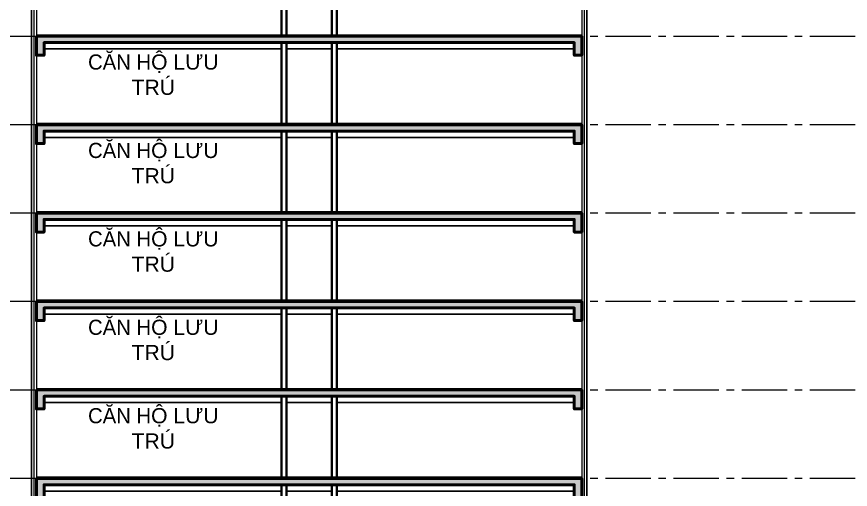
# Model space of a CAD drawing. Header units: millimetres. Extents: x 573003 to 1294762, y -9906 to 413061.
# Drawn here: x 599272 to 632293, y 123534 to 142241 of the extents above; entities that cross this region are included whole.
import ezdxf

# ---------------------------------------------------------------- set-up
doc = ezdxf.new("R2010")
doc.units = ezdxf.units.MM
doc.header["$MEASUREMENT"] = 0
doc.linetypes.add('IMPORT-CE', pattern=[135, 90, -15, 15, -15])
doc.layers.add('A-ANNO-ROOM', color=50, linetype='Continuous')
doc.layers.add('A-ELEV-13FINE', color=8, linetype='Continuous')
for name, color, linetype, lineweight in [('KT-Net cat', 1, 'Continuous', 40), ('KT-Net cot', 2, 'Continuous', 50), ('KT-Net manh', 251, 'Continuous', 13), ('KT-Net thay', 7, 'Continuous', 25), ('KT-Net truc', 18, 'Continuous', 15)]:
    doc.layers.add(name, color=color, linetype=linetype, lineweight=lineweight)
doc.styles.add('HBA-Text', font='GOTHIC.TTF')

# ---------------------------------------------------------------- blocks, each defined once
blk = doc.blocks.new('slab')
at = {"layer": 'KT-Net manh'}
h = blk.add_hatch(color=256, dxfattribs=at)
h.dxf.hatch_style = 1
h.paths.add_polyline_path([(357114, 241086), (378714, 241086), (378714, 240336), (378414, 240336), (378414, 240836), (357414, 240836), (357414, 240336), (357114, 240336)])
at = {"layer": 'A-ELEV-13FINE'}
blk.add_line((378714, 241136), (357114, 241136), dxfattribs=at)
for points in [[(357114, 240836), (357114, 240586)], [(378714, 240586), (378714, 240836)], [(357414, 240586), (366814, 240586)], [(367014, 240586), (368814, 240586)], [(369014, 240586), (378414, 240586)]]:
    blk.add_lwpolyline(points, dxfattribs=at)
at = {"layer": 'KT-Net cat'}
for points in [[(366814, 240836), (366814, 237636)], [(367014, 240836), (367014, 237636)], [(368814, 240836), (368814, 237636)], [(369014, 240836), (369014, 237636)]]:
    blk.add_lwpolyline(points, dxfattribs=at)
at = {"layer": 'KT-Net cot'}
blk.add_lwpolyline([(357114, 241086), (378714, 241086), (378714, 240336), (378414, 240336), (378414, 240836), (357414, 240836), (357414, 240336), (357114, 240336), (357114, 241086)], dxfattribs=at)
at = {"layer": 'KT-Net manh'}
for p, q in [((357014, 241086), (357014, 237586)), ((357114, 241086), (357114, 237586)), ((378714, 241086), (378714, 237586)), ((378814, 241086), (378814, 237586))]:
    blk.add_line(p, q, dxfattribs=at)
at = {"layer": 'KT-Net thay'}
for p, q in [((356914, 241086), (356914, 237586)), ((378914, 241086), (378914, 237586))]:
    blk.add_line(p, q, dxfattribs=at)

msp = doc.modelspace()

# ---------------------------------------------------------------- linework, layer by layer
at = {"layer": 'KT-Net truc', "linetype": 'IMPORT-CE', "ltscale": 20}
for p, q in [((573990.5, 141475.6, 0), (690764.9, 141475.6, 0)), ((573990.5, 137975.6, 0), (690764.9, 137975.6, 0)), ((573990.5, 134475.6, 0), (690764.9, 134475.6, 0)), ((573990.5, 130975.6, 0), (690764.9, 130975.6, 0)), ((573990.5, 127475.6, 0), (690764.9, 127475.6, 0)), ((573990.5, 123975.6, 0), (690764.9, 123975.6, 0))]:
    msp.add_line(p, q, dxfattribs=at)

# ---------------------------------------------------------------- block references
at = {"layer": 'A-ELEV-13FINE'}
for p in [(242942.9, -96120.6, 0), (242942.9, -99620.6, 0), (242942.9, -103120.6, 0), (242942.9, -106620.6, 0), (242942.9, -110120.6, 0), (242942.9, -113620.6, 0), (242942.9, -117120.6, 0)]:
    msp.add_blockref('slab', p, dxfattribs=at)

# ---------------------------------------------------------------- texts
at = {"layer": 'A-ANNO-ROOM', "ltscale": 800, "char_height": 600, "width": 6000, "attachment_point": 2, "style": 'HBA-Text'}
for insert in [(604684.2, 140747.5, 0), (604684.2, 137247.5, 0), (604684.2, 133747.5, 0), (604684.2, 130247.5, 0), (604684.2, 126747.5, 0)]:
    msp.add_mtext('CĂN H{\\fArial|b0|i0|c0|p34;Ộ LƯU TRÚ}', dxfattribs=dict(at, insert=insert))

doc.saveas('drawing.dxf')
